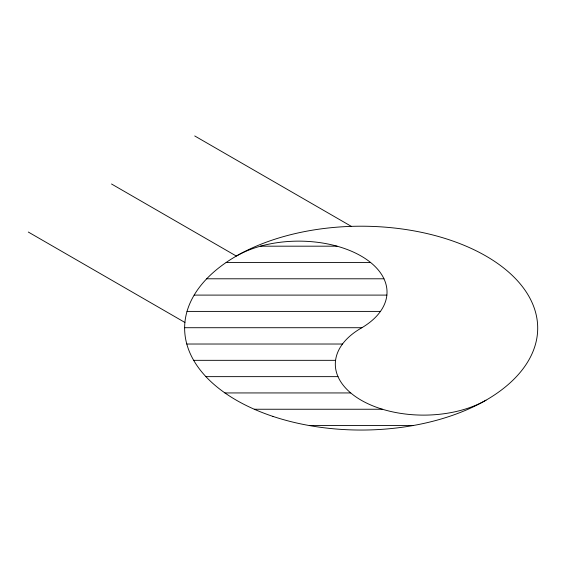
<?xml version="1.0" encoding="UTF-8"?>
<svg xmlns="http://www.w3.org/2000/svg" width="566" height="566" viewBox="0 0 566 566"><rect width="100%" height="100%" fill="white"/><g stroke="black" fill="none" stroke-linecap="round" stroke-linejoin="round"><path stroke-width="0.85" d="M260.48 246.182L337.039 246.182M226.131 262.483L370.596 262.49M206.703 278.79L383.96 278.79M194.166 295.098L386.868 295.098M187.035 311.406L380.437 311.406M184.643 327.714L361.879 327.714M186.801 344.022L342.508 344.022M193.678 360.33L335.567 360.33M205.911 376.638L338.001 376.638M224.928 392.938L350.736 392.945M254.297 409.246L382.439 409.246M309.333 425.554L413.003 425.554M194.732 135.953L351.345 226.372M111.516 183.992L236.34 256.065A88.268 50.961 0 0 1 361.172 256.065A88.268 50.961 0 0 1 361.172 328.131A88.268 50.961 0 0 0 361.165 400.197A88.268 50.961 0 0 0 485.989 400.197M28.3 232.039L184.912 322.457M272.904 416.392A176.528 101.915 0 0 0 537.7 328.131A176.528 101.915 0 0 0 272.904 239.864A176.528 101.915 0 0 0 272.904 416.392"/></g></svg>
